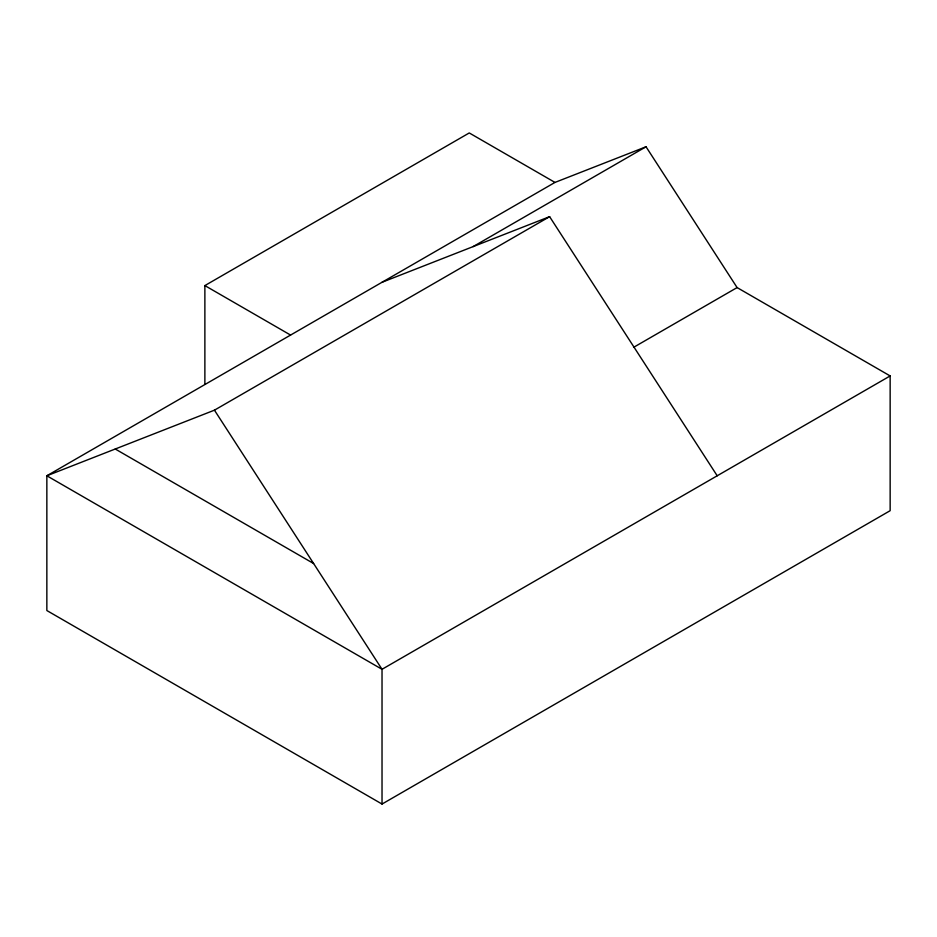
<?xml version="1.0" encoding="UTF-8"?>
<svg xmlns="http://www.w3.org/2000/svg" width="937" height="937" viewBox="0 0 937 937"><rect width="100%" height="100%" fill="white"/><g stroke="black" fill="none" stroke-linecap="round" stroke-linejoin="round"><path stroke-width="1.41" d="M204.875 384.123L204.875 285.586L469.261 132.949L554.973 182.422L646.038 146.769L737.103 287.577L890.15 375.936L890.15 510.688L382.027 804.051L46.85 610.537L46.85 475.785L554.973 182.422M473.091 246.618L646.038 146.769M890.15 375.936L382.027 669.299L46.85 475.785L214.444 410.172L549.621 216.658L717.203 475.785M633.588 347.346L737.103 287.577M382.027 282.271L549.621 216.658M204.875 285.586L290.575 335.071M115.251 449.01L313.626 563.535M214.444 410.172L382.027 669.299L382.027 804.051"/></g></svg>
